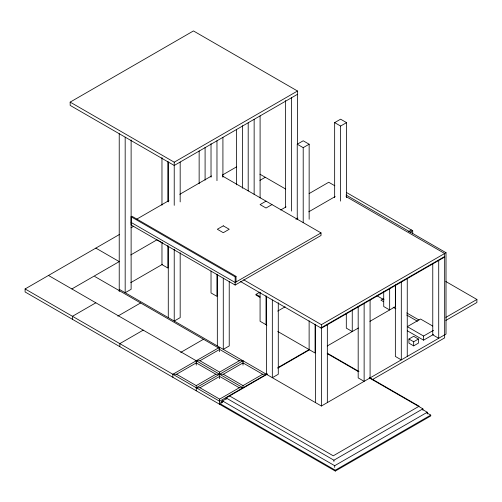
<?xml version="1.0" encoding="UTF-8"?>
<svg xmlns="http://www.w3.org/2000/svg" width="502" height="502" viewBox="0 0 502 502"><rect width="100%" height="100%" fill="white"/><g stroke="black" fill="none" stroke-linecap="round" stroke-linejoin="round"><path stroke-width="0.75" d="M297.504 94.301L174.225 165.472L70.167 105.395L70.167 102.113L193.452 30.936L297.504 91.013L297.504 144.331M70.167 102.113L174.225 162.19L297.504 91.013M222.373 175.951L321.029 232.909L321.029 235.482L235.156 285.054L131.097 224.978L131.097 216.764L131.963 216.268L236.022 276.345L236.022 281.986M136.513 219.286L168.967 200.549M179.785 194.305L211.562 175.957M426.687 412.757L430.747 415.098L430.747 415.957L335.292 471.064L25.1 291.976L25.1 288.951L119.526 234.434M131.028 227.795L133.733 226.233M222.399 175.041L236.517 166.89M297.247 219.274L297.247 144.218L303.202 140.786L309.15 144.218L309.15 219.274M334.658 197.675L334.658 122.62L340.607 119.187L346.556 122.62L346.556 197.675M297.247 144.218L303.202 147.651L309.15 144.218M334.658 122.62L340.607 126.052L346.556 122.62M71.861 288.951L119.225 261.605L95.844 248.107M130.727 254.966L157.113 239.73M259.898 180.387L265.276 177.281M266.022 201.151L260.074 204.59L266.022 208.023L271.971 204.59M95.844 302.794L72.464 316.291L72.464 319.322M130.74 282.651L162.573 264.272M280.662 210.012L286.077 206.887M309.1 193.596L328.728 182.257L334.828 185.778M117.826 316.116L140.61 302.963M295.904 219.23L297.937 218.056M308.774 211.8L335.192 196.546M131.097 216.764L235.156 276.84L236.022 276.345M143.208 330.14L119.827 343.638L119.827 346.669M321.029 232.909L235.156 282.482L131.097 222.411M259.961 297.353L256.033 295.088L256.033 294.341L259.747 292.195L259.747 292.942M180.714 352.423L203.498 339.264M408.653 231.529L411.364 229.966M410.008 232.313L412.719 230.751L412.719 233.857M277.669 311.102L285.117 306.804M172.864 377.291L172.864 374.26L219.625 347.265L219.625 351.676M172.864 374.26L176.578 374.26L196.244 362.908L215.91 374.26L223.334 374.26L243.006 385.618L262.671 374.26L266.38 374.26L266.38 296.469M196.244 365.174L196.244 360.762L199.959 360.762L219.625 349.411L239.291 360.762L243.006 360.762L243.006 365.174M176.578 374.26L196.244 385.618L215.91 374.26M199.959 360.762L219.625 372.12L239.291 360.762M243.006 360.762L196.244 387.757L199.959 387.757L219.625 376.406L239.291 387.757L243.006 387.757L243.006 385.618M223.334 374.26L243.006 362.908L262.671 374.26M243.683 279.809L321.387 324.668L446.021 252.713L446.021 334.056L321.387 406.018L119.225 289.296M320.903 327.944L444.182 256.773M444.665 257.049L321.387 328.226L240.301 281.415M383.635 298.615L380.936 300.171L383.647 301.733M199.959 387.757L219.625 399.115L239.291 387.757M267.07 373.864L219.625 401.255L25.1 288.951M277.888 367.621L309.665 349.273M226.12 399.247L226.12 397.96L267.541 374.046M277.725 368.167L309.646 349.737M226.841 398.4L221.482 401.5L221.482 403.213M223.007 401.474L219.625 403.426L335.292 470.205L430.747 415.098M327.26 345.985L358.39 328.013M369.892 321.368L395.614 306.521L395.614 285.519M445.851 317.383L476.9 299.462L476.9 302.486L445.851 320.414M408.935 339.026L413.673 336.284L418.417 339.026L418.417 343.136L413.673 345.878L408.935 343.136L408.935 339.026L413.673 341.762L418.417 339.026M432.73 326.062L420.525 319.015L407.31 326.645L423.581 336.039L433.496 330.316M407.31 330.762L423.581 340.155L433.496 334.432M372.189 379.713L444.665 337.865L444.665 253.491L346.016 196.539M226.12 397.96L333.918 460.202L422.879 408.841L422.879 410.128M222.48 402.635L222.48 400.922L334.69 465.705L427.29 412.242L427.29 413.962M346.342 192.429L412.719 230.751M346.016 194.977L446.021 252.713M259.936 174.194L285.575 188.997M445.776 281.49L476.9 299.462M377.096 295.829L384.068 299.857M406.676 312.909L418.988 320.019M393.116 307.205L395.821 308.768M406.651 315.018L417.476 321.267M256.033 294.341L259.961 296.607M157.71 240.22L162.453 242.962M327.241 353.17L358.999 371.505M369.811 377.749L419.132 406.225L333.265 455.803L229.207 395.727M327.279 353.646L358.466 371.656M369.315 377.918L422.879 408.841M422.558 409.513L427.29 412.242M266.863 325.183L260.074 321.261L260.074 292.289M277.731 331.452L315.074 353.019L315.074 324.236M94.727 276.47L219.048 348.244M48.481 275.454L243.006 387.757M438.717 260.488L438.717 338.279L432.768 334.84L432.768 263.274M423.581 336.039L423.581 340.155M413.673 341.762L413.673 345.878M407.254 278.648L407.254 356.439M401.305 282.086L401.305 359.878L395.356 356.439L395.356 284.872M389.665 288.173L389.665 309.954L383.716 306.521L383.716 291.737M370.081 300.114L370.081 377.906M364.132 303.547L364.132 381.338L358.183 377.906L358.183 306.339M352.253 309.772L352.253 331.552L346.305 328.12L346.305 313.342M340.607 126.052L340.607 201.107M335.292 470.205L335.292 471.064M334.69 465.705L334.69 467.418M333.918 460.202L333.918 461.489M327.335 324.794L327.335 402.579M321.387 324.668L321.387 406.018M315.438 324.794L315.438 402.579M309.125 320.803L309.125 349.58M303.202 147.651L303.202 222.706M291.555 97.733L291.555 211.097M285.607 100.551L285.607 207.659M278.284 302.693L278.284 374.26L272.329 377.699L272.329 299.907M266.022 295.722L266.022 324.694M260.092 115.899L260.092 197.989M254.144 119.332L254.144 194.387M248.195 122.934L248.195 190.948M242.504 125.701L242.504 188.25M236.555 129.303L236.555 184.811M235.156 276.84L235.156 285.054M229.226 281.729L229.226 345.941L223.277 349.373L223.277 278.121M222.919 137.36L222.919 177.231M219.625 372.12L219.625 378.671M219.625 399.115L219.625 404.286M217.328 274.682L217.328 345.941M216.971 140.792L216.971 180.67M216.971 274.487L216.971 296.375L211.022 292.942L211.022 271.049M211.022 143.616L211.022 177.231M205.092 147.299L205.092 180.136M199.143 150.901L199.143 183.738M196.244 385.618L196.244 390.788M180.174 162.039L180.174 201.911M180.174 252.732L180.174 317.622L174.225 321.054L174.225 249.13M174.225 162.19L174.225 205.343M168.277 162.039L168.277 201.911M168.277 246.476L168.277 317.622M167.919 161.726L167.919 201.603M167.919 245.384L167.919 268.055L161.97 264.623L161.97 242.73M161.97 157.509L161.97 205.205M131.122 139.97L131.122 289.296L125.174 292.735L125.174 137.153M119.225 133.72L119.225 291.568M223.277 225.831L217.328 229.263L223.277 232.702L229.226 229.263L223.277 225.831"/></g></svg>
